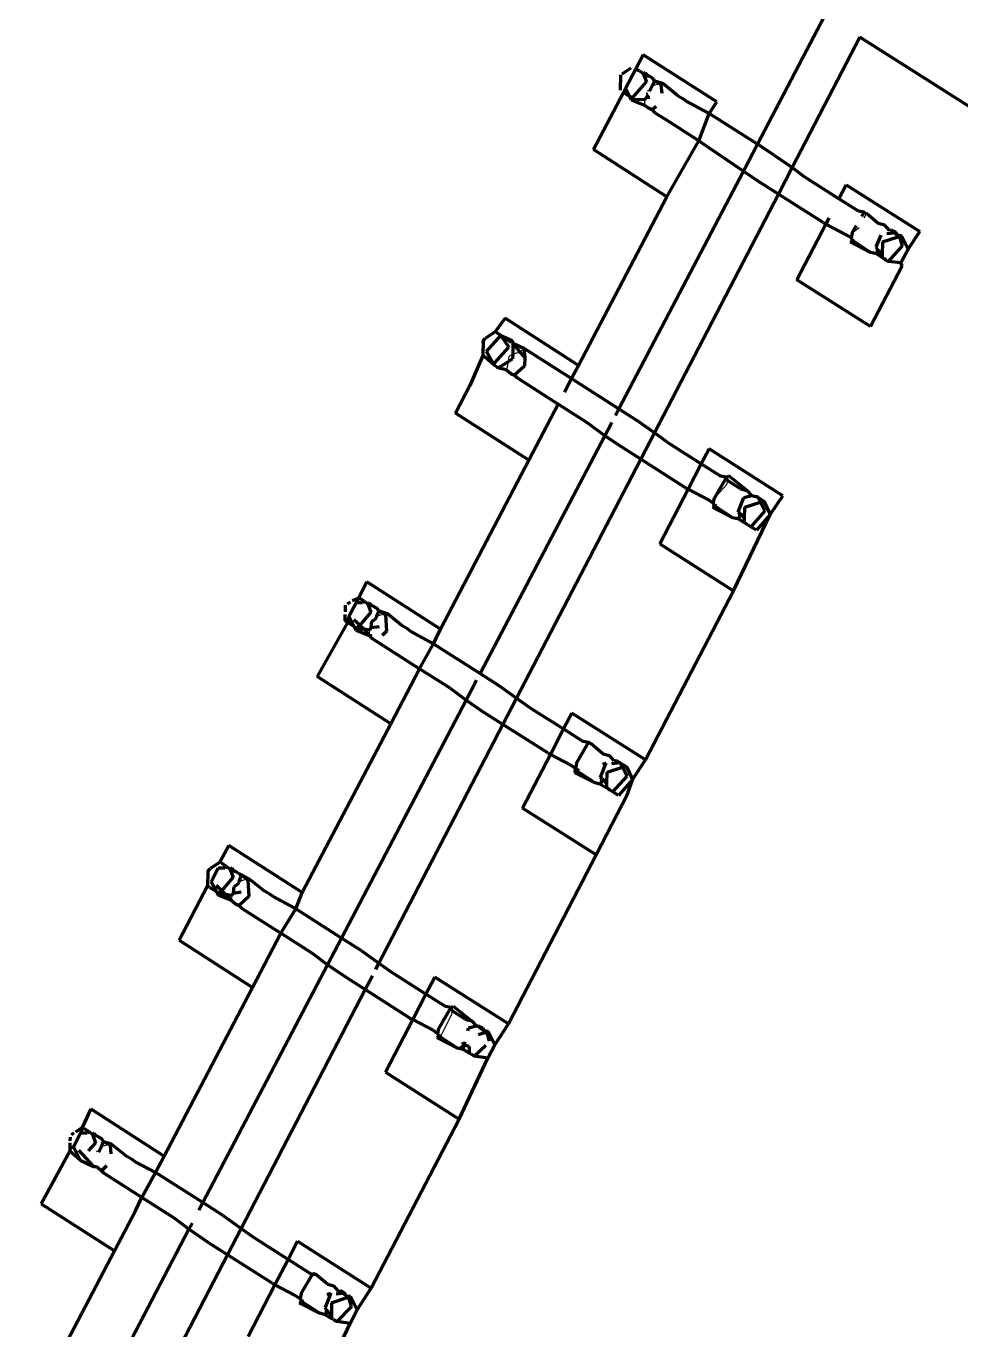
# Model space of a CAD drawing. Header units: millimetres. Extents: x 4307 to 31003, y 2809 to 20009.
# Drawn here: x 11521.42 to 11537.6, y 13666.46 to 13689.02 of the extents above; entities that cross this region are included whole.
import ezdxf

# ---------------------------------------------------------------- set-up
doc = ezdxf.new("R2010")
doc.units = ezdxf.units.MM
doc.layers.add('ProfileEdges', color=7, linetype='Continuous')

msp = doc.modelspace()

# ---------------------------------------------------------------- linework, layer by layer
for p, q in [((11532.391, 13688.023), (11532.26, 13687.986)), ((11532.418, 13688.039), (11532.391, 13688.023)), ((11532.128, 13687.652), (11532.136, 13687.749)), ((11532.183, 13687.838), (11532.162, 13687.868)), ((11532.211, 13687.891), (11532.172, 13687.897)), ((11535.928, 13685.699), (11535.968, 13685.776)), ((11535.719, 13685.44), (11535.843, 13685.537)), ((11530.034, 13683.449), (11529.973, 13683.378)), ((11529.744, 13683.063), (11529.768, 13683.215)), ((11529.768, 13683.215), (11529.782, 13683.305)), ((11529.843, 13683.34), (11529.782, 13683.305)), ((11529.973, 13683.378), (11529.843, 13683.34)), ((11533.525, 13681.18), (11533.564, 13681.155)), ((11533.564, 13681.155), (11533.546, 13681.079)), ((11533.335, 13680.851), (11533.546, 13681.079)), ((11527.622, 13678.845), (11527.492, 13678.808)), ((11527.65, 13678.86), (11527.622, 13678.845)), ((11527.36, 13678.474), (11527.364, 13678.5)), ((11527.364, 13678.5), (11527.368, 13678.57)), ((11531.141, 13676.591), (11531.2, 13676.597)), ((11530.916, 13676.105), (11530.955, 13676.13)), ((11525.238, 13674.255), (11525.107, 13674.218)), ((11525.266, 13674.271), (11525.238, 13674.255)), ((11524.98, 13673.91), (11524.984, 13673.981)), ((11524.976, 13673.885), (11524.98, 13673.91)), ((11528.607, 13671.55), (11528.778, 13671.9)), ((11528.757, 13672.002), (11528.796, 13671.977)), ((11528.796, 13671.977), (11528.778, 13671.9)), ((11522.854, 13669.666), (11522.723, 13669.629)), ((11522.881, 13669.682), (11522.854, 13669.666)), ((11522.695, 13669.575), (11522.634, 13669.54))]:
    msp.add_line(p, q)
at = {"layer": 'ProfileEdges', "lineweight": 211}
for p, q in [((11535.256, 13689.212), (11534.083, 13686.974)), ((11534.681, 13686.57), (11535.855, 13688.829)), ((11601.398, 13647.16), (11535.855, 13688.829)), ((11532.103, 13688.524), (11531.968, 13688.268)), ((11533.375, 13687.708), (11532.103, 13688.524)), ((11531.712, 13687.909), (11531.717, 13688.178)), ((11531.739, 13688.192), (11531.892, 13688.295)), ((11531.968, 13688.268), (11531.796, 13687.94)), ((11532.039, 13688.246), (11531.968, 13688.268)), ((11532.039, 13688.246), (11532.103, 13688.199)), ((11532.103, 13688.199), (11532.141, 13688.219)), ((11532.161, 13688.18), (11532.103, 13688.199)), ((11532.103, 13688.199), (11532.159, 13688.053)), ((11532.161, 13688.18), (11532.141, 13688.219)), ((11532.174, 13688.154), (11532.161, 13688.18)), ((11532.22, 13688.147), (11532.161, 13688.18)), ((11532.22, 13688.147), (11532.174, 13688.154)), ((11532.261, 13688.125), (11532.22, 13688.147)), ((11531.796, 13687.94), (11531.759, 13687.868)), ((11531.796, 13687.94), (11531.863, 13687.808)), ((11531.915, 13687.778), (11532.159, 13688.053)), ((11532.26, 13687.986), (11532.211, 13687.891)), ((11532.26, 13687.986), (11532.303, 13688.072)), ((11532.303, 13688.072), (11532.261, 13688.125)), ((11532.303, 13688.072), (11532.418, 13688.039)), ((11532.303, 13688.072), (11532.391, 13688.023)), ((11532.391, 13688.023), (11532.411, 13688.007)), ((11532.418, 13688.039), (11532.411, 13688.007)), ((11532.411, 13688.007), (11532.425, 13687.858)), ((11532.441, 13688.024), (11532.418, 13688.039)), ((11532.697, 13687.817), (11532.441, 13688.024)), ((11531.759, 13687.868), (11531.242, 13686.883)), ((11531.759, 13687.868), (11531.863, 13687.808)), ((11531.863, 13687.808), (11531.894, 13687.746)), ((11531.915, 13687.778), (11531.863, 13687.808)), ((11532.136, 13687.749), (11531.894, 13687.746)), ((11531.894, 13687.746), (11532.128, 13687.652)), ((11532.136, 13687.749), (11532.154, 13687.783)), ((11532.183, 13687.838), (11532.154, 13687.783)), ((11532.154, 13687.783), (11532.216, 13687.791)), ((11532.697, 13687.817), (11532.79, 13687.765)), ((11532.846, 13687.723), (11532.79, 13687.765)), ((11532.846, 13687.723), (11533.243, 13687.51)), ((11533.243, 13687.51), (11533.375, 13687.708)), ((11532.197, 13687.597), (11532.128, 13687.652)), ((11532.26, 13687.568), (11532.197, 13687.597)), ((11532.328, 13687.631), (11532.26, 13687.568)), ((11532.26, 13687.568), (11532.301, 13687.525)), ((11532.301, 13687.525), (11532.484, 13687.408)), ((11533.067, 13687.035), (11533.243, 13687.51)), ((11534.083, 13686.974), (11533.243, 13687.51)), ((11533.067, 13687.035), (11532.484, 13687.408)), ((11532.514, 13686.067), (11533.067, 13687.035)), ((11533.067, 13687.035), (11533.839, 13686.511)), ((11532.514, 13686.067), (11531.242, 13686.883)), ((11534.083, 13686.974), (11533.839, 13686.511)), ((11534.372, 13686.789), (11534.083, 13686.974)), ((11534.372, 13686.789), (11534.681, 13686.57)), ((11534.444, 13686.114), (11534.681, 13686.57)), ((11534.681, 13686.57), (11534.898, 13686.413)), ((11533.839, 13686.511), (11531.682, 13682.396)), ((11533.839, 13686.511), (11534.126, 13686.316)), ((11534.948, 13686.379), (11534.898, 13686.413)), ((11535.492, 13686.033), (11534.948, 13686.379)), ((11532.297, 13681.98), (11534.444, 13686.114)), ((11534.444, 13686.114), (11534.126, 13686.316)), ((11535.217, 13685.621), (11534.444, 13686.114)), ((11535.618, 13686.275), (11535.492, 13686.033)), ((11535.618, 13686.275), (11536.893, 13685.465)), ((11530.983, 13683.147), (11532.514, 13686.067)), ((11535.83, 13685.819), (11535.492, 13686.033)), ((11535.319, 13685.699), (11535.265, 13685.594)), ((11535.929, 13685.802), (11535.83, 13685.819)), ((11535.887, 13685.73), (11535.929, 13685.802)), ((11535.929, 13685.802), (11535.968, 13685.776)), ((11536.173, 13685.602), (11535.968, 13685.776)), ((11535.265, 13685.594), (11534.764, 13684.631)), ((11535.217, 13685.621), (11535.265, 13685.594)), ((11535.265, 13685.594), (11535.617, 13685.409)), ((11535.719, 13685.44), (11535.701, 13685.356)), ((11535.719, 13685.44), (11535.794, 13685.569)), ((11536.285, 13685.575), (11536.173, 13685.602)), ((11536.367, 13685.484), (11536.285, 13685.575)), ((11536.324, 13685.43), (11536.446, 13685.442)), ((11536.4, 13685.491), (11536.367, 13685.484)), ((11536.4, 13685.491), (11536.475, 13685.451)), ((11536.446, 13685.442), (11536.4, 13685.491)), ((11536.446, 13685.442), (11536.475, 13685.451)), ((11536.499, 13685.403), (11536.446, 13685.442)), ((11536.499, 13685.403), (11536.475, 13685.451)), ((11536.688, 13685.16), (11536.893, 13685.465)), ((11535.701, 13685.356), (11535.617, 13685.409)), ((11535.685, 13685.284), (11535.724, 13685.308)), ((11535.685, 13685.284), (11536.038, 13685.102)), ((11535.724, 13685.308), (11535.701, 13685.356)), ((11535.724, 13685.308), (11535.76, 13685.318)), ((11536.038, 13685.102), (11535.724, 13685.308)), ((11536.22, 13685.4), (11536.131, 13685.202)), ((11536.131, 13685.202), (11536.159, 13685.154)), ((11536.247, 13685.285), (11536.243, 13685.069)), ((11536.247, 13685.285), (11536.515, 13685.371)), ((11536.348, 13684.944), (11536.592, 13685.218)), ((11536.547, 13685.368), (11536.499, 13685.403)), ((11536.574, 13685.391), (11536.499, 13685.403)), ((11536.515, 13685.371), (11536.547, 13685.368)), ((11536.547, 13685.368), (11536.574, 13685.391)), ((11536.592, 13685.218), (11536.547, 13685.368)), ((11536.688, 13685.16), (11536.574, 13685.391)), ((11536.14, 13685.076), (11536.038, 13685.102)), ((11536.159, 13685.154), (11536.14, 13685.076)), ((11536.242, 13685.014), (11536.14, 13685.076)), ((11536.243, 13685.069), (11536.159, 13685.154)), ((11536.243, 13685.069), (11536.242, 13685.014)), ((11536.297, 13684.977), (11536.242, 13685.014)), ((11536.271, 13685.001), (11536.297, 13684.977)), ((11536.297, 13684.977), (11536.348, 13684.944)), ((11536.688, 13685.16), (11536.565, 13684.924)), ((11536.584, 13684.869), (11536.039, 13683.82)), ((11536.565, 13684.924), (11536.348, 13684.944)), ((11536.584, 13684.869), (11536.565, 13684.924)), ((11536.039, 13683.82), (11534.764, 13684.631)), ((11529.711, 13683.963), (11529.541, 13683.728)), ((11530.983, 13683.147), (11529.711, 13683.963)), ((11529.541, 13683.728), (11529.368, 13683.612)), ((11529.392, 13683.39), (11529.636, 13683.664)), ((11529.583, 13683.705), (11529.541, 13683.728)), ((11529.636, 13683.664), (11529.583, 13683.705)), ((11529.636, 13683.664), (11529.835, 13683.578)), ((11529.823, 13683.547), (11529.636, 13683.664)), ((11529.636, 13683.664), (11529.775, 13683.464)), ((11529.333, 13683.581), (11529.327, 13683.319)), ((11529.332, 13683.541), (11529.333, 13683.581)), ((11529.333, 13683.581), (11529.368, 13683.612)), ((11529.531, 13683.188), (11529.775, 13683.464)), ((11529.835, 13683.578), (11529.844, 13683.532)), ((11529.844, 13683.532), (11529.843, 13683.34)), ((11529.844, 13683.532), (11530.034, 13683.449)), ((11529.953, 13683.403), (11529.844, 13683.532)), ((11529.973, 13683.378), (11529.953, 13683.403)), ((11530.034, 13683.449), (11530.052, 13683.287)), ((11530.034, 13683.449), (11530.859, 13682.921)), ((11529.327, 13683.319), (11529.102, 13682.801)), ((11529.367, 13683.29), (11529.327, 13683.319)), ((11529.367, 13683.29), (11529.531, 13683.188)), ((11529.515, 13683.159), (11529.367, 13683.29)), ((11529.392, 13683.39), (11529.515, 13683.159)), ((11529.589, 13683.105), (11529.768, 13683.215)), ((11529.768, 13683.215), (11529.842, 13683.26)), ((11529.843, 13683.34), (11529.842, 13683.26)), ((11530.052, 13683.287), (11529.973, 13683.378)), ((11530.052, 13683.287), (11530.046, 13683.135)), ((11529.515, 13683.159), (11529.571, 13683.131)), ((11529.571, 13683.131), (11529.589, 13683.105)), ((11529.744, 13683.063), (11529.589, 13683.105)), ((11529.744, 13683.063), (11529.813, 13683.008)), ((11529.813, 13683.008), (11529.876, 13682.979)), ((11530.046, 13683.135), (11529.876, 13682.979)), ((11529.876, 13682.979), (11529.917, 13682.936)), ((11530.859, 13682.921), (11530.983, 13683.147)), ((11529.102, 13682.801), (11528.851, 13682.322)), ((11529.917, 13682.936), (11530.632, 13682.478)), ((11530.739, 13682.682), (11530.859, 13682.921)), ((11530.859, 13682.921), (11531.682, 13682.396)), ((11530.123, 13681.506), (11528.851, 13682.322)), ((11530.123, 13681.506), (11530.632, 13682.478)), ((11531.145, 13682.15), (11530.632, 13682.478)), ((11531.682, 13682.396), (11531.623, 13682.282)), ((11531.682, 13682.396), (11531.988, 13682.2)), ((11531.439, 13681.932), (11531.145, 13682.15)), ((11531.558, 13682.159), (11531.439, 13681.932)), ((11532.297, 13681.98), (11531.988, 13682.2)), ((11531.439, 13681.932), (11529.281, 13677.817)), ((11531.742, 13681.727), (11531.439, 13681.932)), ((11532.06, 13681.524), (11532.297, 13681.98)), ((11532.513, 13681.824), (11532.297, 13681.98)), ((11532.513, 13681.824), (11532.564, 13681.79)), ((11532.06, 13681.524), (11531.742, 13681.727)), ((11532.564, 13681.79), (11533.109, 13681.445)), ((11533.243, 13681.704), (11533.109, 13681.445)), ((11534.518, 13680.893), (11533.243, 13681.704)), ((11528.592, 13678.586), (11530.123, 13681.506)), ((11529.912, 13677.391), (11532.06, 13681.524)), ((11532.833, 13681.032), (11532.06, 13681.524)), ((11533.109, 13681.445), (11532.88, 13681.005)), ((11533.109, 13681.445), (11533.446, 13681.23)), ((11533.335, 13680.851), (11533.525, 13681.18)), ((11533.544, 13681.213), (11533.446, 13681.23)), ((11533.525, 13681.18), (11533.544, 13681.213)), ((11533.544, 13681.213), (11533.583, 13681.236)), ((11533.564, 13681.155), (11533.544, 13681.213)), ((11533.788, 13681.013), (11533.564, 13681.155)), ((11533.901, 13680.986), (11533.583, 13681.236)), ((11532.88, 13681.005), (11532.389, 13680.059)), ((11532.833, 13681.032), (11532.88, 13681.005)), ((11532.88, 13681.005), (11533.232, 13680.82)), ((11533.788, 13681.013), (11533.901, 13680.986)), ((11533.983, 13680.894), (11533.901, 13680.986)), ((11533.316, 13680.762), (11533.232, 13680.82)), ((11533.34, 13680.719), (11533.301, 13680.694)), ((11533.654, 13680.513), (11533.301, 13680.694)), ((11533.316, 13680.762), (11533.335, 13680.851)), ((11533.34, 13680.719), (11533.316, 13680.762)), ((11533.34, 13680.719), (11533.376, 13680.729)), ((11533.34, 13680.719), (11533.654, 13680.513)), ((11533.747, 13680.612), (11533.848, 13680.86)), ((11533.848, 13680.86), (11533.983, 13680.894)), ((11533.859, 13680.5), (11533.862, 13680.695)), ((11533.862, 13680.695), (11534.131, 13680.782)), ((11533.983, 13680.894), (11534.053, 13680.879)), ((11534.091, 13680.862), (11534.053, 13680.879)), ((11534.131, 13680.782), (11534.091, 13680.862)), ((11534.091, 13680.862), (11534.19, 13680.801)), ((11534.131, 13680.782), (11534.19, 13680.801)), ((11534.208, 13680.629), (11534.131, 13680.782)), ((11534.19, 13680.801), (11534.304, 13680.57)), ((11534.304, 13680.57), (11534.518, 13680.893)), ((11533.756, 13680.487), (11533.654, 13680.513)), ((11533.664, 13679.249), (11534.304, 13680.57)), ((11533.747, 13680.612), (11533.779, 13680.58)), ((11533.756, 13680.487), (11533.779, 13680.58)), ((11533.858, 13680.425), (11533.756, 13680.487)), ((11533.779, 13680.58), (11533.859, 13680.5)), ((11533.858, 13680.425), (11533.859, 13680.5)), ((11534.208, 13680.629), (11533.964, 13680.355)), ((11534.304, 13680.57), (11534.062, 13680.296)), ((11533.912, 13680.387), (11533.858, 13680.425)), ((11533.912, 13680.387), (11533.886, 13680.412)), ((11533.912, 13680.387), (11533.964, 13680.355)), ((11534.062, 13680.296), (11533.964, 13680.355)), ((11532.389, 13680.059), (11533.664, 13679.249)), ((11527.32, 13679.402), (11527.172, 13679.121)), ((11528.592, 13678.586), (11527.32, 13679.402)), ((11527.069, 13679.08), (11527.172, 13679.121)), ((11527.172, 13679.121), (11527.131, 13679.037)), ((11527.172, 13679.121), (11527.199, 13679.116)), ((11527.271, 13679.068), (11527.199, 13679.116)), ((11533.664, 13679.249), (11532.143, 13676.322)), ((11526.946, 13678.885), (11526.949, 13678.999)), ((11526.985, 13679.023), (11527.034, 13679.057)), ((11527.008, 13678.801), (11527.131, 13679.037)), ((11527.245, 13679.039), (11527.131, 13679.037)), ((11527.271, 13679.068), (11527.245, 13679.039)), ((11527.271, 13679.068), (11527.334, 13679.021)), ((11527.372, 13679.041), (11527.334, 13679.021)), ((11527.392, 13679.001), (11527.334, 13679.021)), ((11527.334, 13679.021), (11527.39, 13678.875)), ((11527.392, 13679.001), (11527.372, 13679.041)), ((11527.392, 13679.001), (11527.492, 13678.947)), ((11527.529, 13678.899), (11527.492, 13678.947)), ((11527.492, 13678.808), (11527.529, 13678.899)), ((11527.529, 13678.899), (11527.65, 13678.86)), ((11527.529, 13678.899), (11527.622, 13678.845)), ((11526.982, 13678.7), (11526.46, 13677.762)), ((11526.943, 13678.73), (11526.945, 13678.837)), ((11526.982, 13678.7), (11526.943, 13678.73)), ((11527.008, 13678.801), (11526.982, 13678.7)), ((11526.982, 13678.7), (11527.092, 13678.634)), ((11527.008, 13678.801), (11527.092, 13678.634)), ((11527.194, 13678.653), (11527.093, 13678.745)), ((11527.194, 13678.653), (11527.146, 13678.599)), ((11527.39, 13678.875), (11527.194, 13678.653)), ((11527.194, 13678.653), (11527.267, 13678.588)), ((11527.398, 13678.716), (11527.385, 13678.604)), ((11527.463, 13678.753), (11527.398, 13678.716)), ((11527.492, 13678.808), (11527.463, 13678.753)), ((11527.622, 13678.845), (11527.643, 13678.829)), ((11527.65, 13678.86), (11527.643, 13678.829)), ((11527.643, 13678.829), (11527.661, 13678.546)), ((11527.673, 13678.846), (11527.65, 13678.86)), ((11527.929, 13678.639), (11527.673, 13678.846)), ((11527.092, 13678.634), (11527.126, 13678.568)), ((11527.092, 13678.634), (11527.146, 13678.599)), ((11527.126, 13678.568), (11527.267, 13678.588)), ((11527.126, 13678.568), (11527.36, 13678.474)), ((11527.267, 13678.588), (11527.368, 13678.57)), ((11527.267, 13678.588), (11527.36, 13678.474)), ((11527.36, 13678.474), (11527.393, 13678.436)), ((11527.403, 13678.464), (11527.36, 13678.474)), ((11527.385, 13678.604), (11527.368, 13678.57)), ((11527.529, 13678.624), (11527.385, 13678.604)), ((11527.393, 13678.436), (11528.232, 13677.899)), ((11527.661, 13678.546), (11527.582, 13678.473)), ((11528.021, 13678.587), (11527.929, 13678.639)), ((11528.078, 13678.545), (11528.021, 13678.587)), ((11528.078, 13678.545), (11528.475, 13678.332)), ((11528.475, 13678.332), (11528.592, 13678.586)), ((11528.232, 13677.899), (11528.475, 13678.332)), ((11528.475, 13678.332), (11529.281, 13677.817)), ((11527.732, 13676.946), (11526.46, 13677.762)), ((11527.732, 13676.946), (11528.232, 13677.899)), ((11528.761, 13677.561), (11528.232, 13677.899)), ((11529.281, 13677.817), (11529.604, 13677.611)), ((11528.761, 13677.561), (11529.039, 13677.354)), ((11529.219, 13677.698), (11529.039, 13677.354)), ((11529.604, 13677.611), (11529.912, 13677.391)), ((11529.039, 13677.354), (11526.881, 13673.238)), ((11529.039, 13677.354), (11529.357, 13677.138)), ((11529.675, 13676.935), (11529.912, 13677.391)), ((11529.912, 13677.391), (11530.129, 13677.234)), ((11529.675, 13676.935), (11529.357, 13677.138)), ((11530.129, 13677.234), (11530.18, 13677.201)), ((11530.18, 13677.201), (11530.724, 13676.856)), ((11530.724, 13676.856), (11530.868, 13677.132)), ((11532.143, 13676.322), (11530.868, 13677.132)), ((11527.732, 13676.946), (11526.201, 13674.025)), ((11527.528, 13672.802), (11529.675, 13676.935)), ((11530.449, 13676.443), (11529.675, 13676.935)), ((11530.496, 13676.416), (11530.724, 13676.856)), ((11530.724, 13676.856), (11531.062, 13676.641)), ((11531.16, 13676.624), (11531.062, 13676.641)), ((11531.141, 13676.591), (11531.16, 13676.624)), ((11531.2, 13676.597), (11531.16, 13676.624)), ((11530.014, 13675.488), (11530.496, 13676.416)), ((11530.449, 13676.443), (11530.496, 13676.416)), ((11530.496, 13676.416), (11530.848, 13676.231)), ((11530.951, 13676.262), (11531.141, 13676.591)), ((11531.404, 13676.424), (11531.2, 13676.597)), ((11531.404, 13676.424), (11531.517, 13676.396)), ((11531.598, 13676.305), (11531.517, 13676.396)), ((11530.931, 13676.173), (11530.848, 13676.231)), ((11530.931, 13676.173), (11530.916, 13676.105)), ((11530.951, 13676.262), (11530.931, 13676.173)), ((11530.955, 13676.13), (11530.931, 13676.173)), ((11530.992, 13676.139), (11530.931, 13676.173)), ((11531.363, 13676.023), (11531.464, 13676.271)), ((11531.402, 13676.249), (11531.464, 13676.271)), ((11531.478, 13676.106), (11531.746, 13676.193)), ((11531.706, 13676.273), (11531.555, 13676.251)), ((11531.632, 13676.312), (11531.598, 13676.305)), ((11531.632, 13676.312), (11531.706, 13676.273)), ((11531.706, 13676.273), (11531.746, 13676.193)), ((11531.706, 13676.273), (11531.806, 13676.212)), ((11531.746, 13676.193), (11531.806, 13676.212)), ((11531.746, 13676.193), (11531.824, 13676.039)), ((11531.806, 13676.212), (11531.92, 13675.981)), ((11531.92, 13675.981), (11532.143, 13676.322)), ((11530.916, 13676.105), (11531.27, 13675.924)), ((11530.955, 13676.13), (11531.27, 13675.924)), ((11531.395, 13675.991), (11531.363, 13676.023)), ((11531.371, 13675.898), (11531.395, 13675.991)), ((11531.395, 13675.991), (11531.475, 13675.911)), ((11531.475, 13675.911), (11531.478, 13676.106)), ((11531.58, 13675.766), (11531.824, 13676.039)), ((11531.92, 13675.981), (11531.678, 13675.706)), ((11531.834, 13675.726), (11531.92, 13675.981)), ((11531.371, 13675.898), (11531.27, 13675.924)), ((11531.289, 13674.678), (11531.834, 13675.726)), ((11531.371, 13675.898), (11531.473, 13675.836)), ((11531.473, 13675.836), (11531.475, 13675.911)), ((11531.528, 13675.798), (11531.473, 13675.836)), ((11531.528, 13675.798), (11531.502, 13675.823)), ((11531.58, 13675.766), (11531.528, 13675.798)), ((11531.678, 13675.706), (11531.58, 13675.766)), ((11531.289, 13674.678), (11530.014, 13675.488)), ((11524.929, 13674.841), (11524.772, 13674.549)), ((11526.201, 13674.025), (11524.929, 13674.841)), ((11531.289, 13674.678), (11529.768, 13671.751)), ((11524.564, 13674.398), (11524.559, 13674.141)), ((11524.564, 13674.398), (11524.609, 13674.44)), ((11524.772, 13674.549), (11524.609, 13674.44)), ((11524.623, 13674.212), (11524.746, 13674.448)), ((11524.861, 13674.45), (11524.746, 13674.448)), ((11524.815, 13674.526), (11524.772, 13674.549)), ((11524.887, 13674.479), (11524.815, 13674.526)), ((11524.887, 13674.479), (11524.861, 13674.45)), ((11524.887, 13674.479), (11524.95, 13674.432)), ((11524.988, 13674.452), (11524.95, 13674.432)), ((11525.008, 13674.412), (11524.95, 13674.432)), ((11524.95, 13674.432), (11525.006, 13674.286)), ((11525.008, 13674.412), (11524.988, 13674.452)), ((11525.021, 13674.387), (11525.008, 13674.412)), ((11525.008, 13674.412), (11525.067, 13674.38)), ((11525.067, 13674.38), (11525.021, 13674.387)), ((11525.067, 13674.38), (11525.108, 13674.357)), ((11524.559, 13674.141), (11524.069, 13673.201)), ((11524.598, 13674.111), (11524.559, 13674.141)), ((11524.623, 13674.212), (11524.714, 13674.041)), ((11524.708, 13674.156), (11524.805, 13674.058)), ((11524.805, 13674.058), (11525.006, 13674.286)), ((11525.079, 13674.164), (11525.013, 13674.126)), ((11525.107, 13674.218), (11525.079, 13674.164)), ((11525.107, 13674.218), (11525.145, 13674.31)), ((11525.145, 13674.31), (11525.108, 13674.357)), ((11525.108, 13674.357), (11525.136, 13674.335)), ((11525.136, 13674.335), (11525.266, 13674.271)), ((11525.136, 13674.335), (11525.238, 13674.255)), ((11525.288, 13674.257), (11525.238, 13674.255)), ((11525.238, 13674.255), (11525.258, 13674.239)), ((11525.266, 13674.271), (11525.258, 13674.239)), ((11525.258, 13674.239), (11525.277, 13673.957)), ((11525.544, 13674.049), (11525.288, 13674.257)), ((11524.598, 13674.111), (11524.714, 13674.041)), ((11524.714, 13674.041), (11524.746, 13673.981)), ((11524.714, 13674.041), (11524.762, 13674.01)), ((11524.746, 13673.981), (11524.865, 13673.997)), ((11524.976, 13673.885), (11524.746, 13673.981)), ((11524.762, 13674.01), (11524.805, 13674.058)), ((11524.805, 13674.058), (11524.865, 13673.997)), ((11524.865, 13673.997), (11524.984, 13673.981)), ((11524.865, 13673.997), (11524.976, 13673.885)), ((11524.984, 13673.981), (11525.002, 13674.016)), ((11525.013, 13674.126), (11525.002, 13674.016)), ((11525.002, 13674.016), (11525.145, 13674.035)), ((11525.277, 13673.957), (11525.108, 13673.801)), ((11525.637, 13673.997), (11525.544, 13674.049)), ((11525.694, 13673.955), (11525.637, 13673.997)), ((11525.694, 13673.955), (11526.061, 13673.759)), ((11526.09, 13673.743), (11526.201, 13674.025)), ((11524.976, 13673.885), (11525.045, 13673.829)), ((11525.045, 13673.829), (11525.108, 13673.801)), ((11525.108, 13673.801), (11525.148, 13673.758)), ((11525.148, 13673.758), (11525.831, 13673.32)), ((11525.831, 13673.32), (11526.09, 13673.743)), ((11526.061, 13673.759), (11526.09, 13673.743)), ((11526.881, 13673.238), (11526.09, 13673.743)), ((11525.34, 13672.385), (11525.831, 13673.32)), ((11526.377, 13672.972), (11525.831, 13673.32)), ((11526.881, 13673.238), (11526.638, 13672.776)), ((11527.22, 13673.022), (11526.881, 13673.238)), ((11524.069, 13673.201), (11525.34, 13672.385)), ((11527.22, 13673.022), (11527.528, 13672.802)), ((11526.638, 13672.776), (11526.377, 13672.972)), ((11527.471, 13672.692), (11527.528, 13672.802)), ((11527.528, 13672.802), (11527.745, 13672.645)), ((11526.638, 13672.776), (11524.48, 13668.659)), ((11526.973, 13672.549), (11526.638, 13672.776)), ((11527.291, 13672.346), (11527.414, 13672.582)), ((11527.796, 13672.612), (11527.745, 13672.645)), ((11528.34, 13672.266), (11527.796, 13672.612)), ((11528.493, 13672.561), (11528.34, 13672.266)), ((11529.768, 13671.751), (11528.493, 13672.561)), ((11523.809, 13669.464), (11525.34, 13672.385)), ((11525.144, 13668.213), (11527.291, 13672.346)), ((11527.291, 13672.346), (11526.973, 13672.549)), ((11528.064, 13671.853), (11527.291, 13672.346)), ((11528.34, 13672.266), (11528.112, 13671.827)), ((11528.678, 13672.052), (11528.34, 13672.266)), ((11528.567, 13671.673), (11528.757, 13672.002)), ((11528.776, 13672.034), (11528.678, 13672.052)), ((11528.757, 13672.002), (11528.776, 13672.034)), ((11528.776, 13672.034), (11528.815, 13672.057)), ((11528.796, 13671.977), (11528.776, 13672.034)), ((11529.02, 13671.835), (11528.796, 13671.977)), ((11528.815, 13672.057), (11529.132, 13671.807)), ((11528.112, 13671.827), (11527.639, 13670.917)), ((11528.064, 13671.853), (11528.112, 13671.827)), ((11528.112, 13671.827), (11528.464, 13671.642)), ((11528.546, 13671.581), (11528.567, 13671.673)), ((11529.02, 13671.835), (11529.132, 13671.807)), ((11529.068, 13671.633), (11529.08, 13671.681)), ((11529.214, 13671.716), (11529.08, 13671.681)), ((11529.132, 13671.807), (11529.214, 13671.716)), ((11529.253, 13671.712), (11529.214, 13671.716)), ((11529.253, 13671.712), (11529.322, 13671.684)), ((11529.293, 13671.674), (11529.253, 13671.712)), ((11529.322, 13671.684), (11529.293, 13671.674)), ((11529.346, 13671.635), (11529.293, 13671.674)), ((11529.322, 13671.684), (11529.346, 13671.635)), ((11529.535, 13671.392), (11529.768, 13671.751)), ((11528.464, 13671.642), (11528.546, 13671.581)), ((11528.571, 13671.541), (11528.532, 13671.516)), ((11528.885, 13671.335), (11528.532, 13671.516)), ((11528.571, 13671.541), (11528.546, 13671.581)), ((11528.571, 13671.541), (11528.607, 13671.55)), ((11528.571, 13671.541), (11528.885, 13671.335)), ((11529.006, 13671.387), (11528.979, 13671.434)), ((11529.006, 13671.387), (11529.02, 13671.441)), ((11529.254, 13671.569), (11529.362, 13671.604)), ((11529.394, 13671.6), (11529.346, 13671.635)), ((11529.421, 13671.623), (11529.346, 13671.635)), ((11529.362, 13671.604), (11529.394, 13671.6)), ((11529.394, 13671.6), (11529.421, 13671.623)), ((11529.394, 13671.6), (11529.438, 13671.453)), ((11529.535, 13671.392), (11529.421, 13671.623)), ((11528.987, 13671.309), (11528.885, 13671.335)), ((11528.948, 13671.376), (11528.987, 13671.309)), ((11528.987, 13671.309), (11529.006, 13671.387)), ((11529.089, 13671.246), (11528.987, 13671.309)), ((11529.091, 13671.36), (11529.006, 13671.387)), ((11529.091, 13671.36), (11529.089, 13671.246)), ((11529.118, 13671.234), (11529.089, 13671.246)), ((11529.118, 13671.234), (11529.181, 13671.192)), ((11529.376, 13671.379), (11529.181, 13671.192)), ((11529.535, 13671.392), (11529.413, 13671.157)), ((11528.914, 13670.106), (11529.413, 13671.157)), ((11529.413, 13671.157), (11529.181, 13671.192)), ((11527.639, 13670.917), (11528.914, 13670.106)), ((11522.537, 13670.28), (11522.388, 13669.96)), ((11522.537, 13670.28), (11523.809, 13669.464)), ((11527.393, 13667.179), (11528.914, 13670.106)), ((11522.203, 13669.836), (11522.249, 13669.867)), ((11522.239, 13669.623), (11522.362, 13669.859)), ((11522.278, 13669.886), (11522.388, 13669.96)), ((11522.388, 13669.96), (11522.362, 13669.859)), ((11522.476, 13669.86), (11522.362, 13669.859)), ((11522.388, 13669.96), (11522.43, 13669.937)), ((11522.502, 13669.89), (11522.43, 13669.937)), ((11522.502, 13669.89), (11522.476, 13669.86)), ((11522.502, 13669.89), (11522.566, 13669.842)), ((11522.566, 13669.842), (11522.604, 13669.862)), ((11522.624, 13669.823), (11522.604, 13669.862)), ((11522.177, 13669.692), (11522.175, 13669.59)), ((11522.179, 13669.79), (11522.178, 13669.73)), ((11522.622, 13669.697), (11522.495, 13669.553)), ((11522.624, 13669.823), (11522.566, 13669.842)), ((11522.566, 13669.842), (11522.622, 13669.697)), ((11522.624, 13669.823), (11522.724, 13669.768)), ((11522.723, 13669.629), (11522.695, 13669.575)), ((11522.723, 13669.629), (11522.761, 13669.72)), ((11522.761, 13669.72), (11522.724, 13669.768)), ((11522.761, 13669.72), (11522.881, 13669.682)), ((11522.761, 13669.72), (11522.854, 13669.666)), ((11522.854, 13669.666), (11522.874, 13669.65)), ((11522.881, 13669.682), (11522.874, 13669.65)), ((11522.874, 13669.65), (11522.888, 13669.502)), ((11522.904, 13669.668), (11522.881, 13669.682)), ((11523.16, 13669.46), (11522.904, 13669.668)), ((11522.174, 13669.552), (11521.677, 13668.64)), ((11522.175, 13669.59), (11522.174, 13669.552)), ((11522.356, 13669.397), (11522.174, 13669.552)), ((11522.239, 13669.623), (11522.175, 13669.59)), ((11522.239, 13669.623), (11522.356, 13669.397)), ((11522.324, 13669.566), (11522.584, 13669.284)), ((11522.695, 13669.575), (11522.673, 13669.534)), ((11523.253, 13669.408), (11523.16, 13669.46)), ((11523.309, 13669.366), (11523.253, 13669.408)), ((11523.66, 13669.18), (11523.809, 13669.464)), ((11522.356, 13669.397), (11522.584, 13669.284)), ((11522.584, 13669.284), (11522.634, 13669.286)), ((11522.701, 13669.226), (11522.634, 13669.286)), ((11522.701, 13669.226), (11522.723, 13669.211)), ((11522.813, 13669.295), (11522.723, 13669.211)), ((11522.764, 13669.169), (11522.723, 13669.211)), ((11523.309, 13669.366), (11523.66, 13669.18)), ((11523.422, 13668.747), (11523.66, 13669.18)), ((11523.66, 13669.18), (11523.706, 13669.154)), ((11523.422, 13668.747), (11522.764, 13669.169)), ((11524.48, 13668.659), (11523.706, 13669.154)), ((11523.314, 13668.52), (11523.422, 13668.747)), ((11523.992, 13668.382), (11523.422, 13668.747)), ((11521.677, 13668.64), (11522.949, 13667.824)), ((11523.314, 13668.52), (11522.949, 13667.824)), ((11524.48, 13668.659), (11524.411, 13668.528)), ((11524.835, 13668.432), (11524.48, 13668.659)), ((11524.238, 13668.198), (11523.992, 13668.382)), ((11524.294, 13668.304), (11524.238, 13668.198)), ((11524.835, 13668.432), (11525.144, 13668.213)), ((11524.238, 13668.198), (11522.079, 13664.081)), ((11524.589, 13667.96), (11524.238, 13668.198)), ((11524.907, 13667.757), (11525.144, 13668.213)), ((11525.144, 13668.213), (11525.361, 13668.056)), ((11525.411, 13668.022), (11525.361, 13668.056)), ((11521.418, 13664.904), (11522.949, 13667.824)), ((11524.907, 13667.757), (11524.589, 13667.96)), ((11525.956, 13667.677), (11525.411, 13668.022)), ((11526.118, 13667.99), (11525.956, 13667.677)), ((11526.118, 13667.99), (11527.393, 13667.179)), ((11522.76, 13663.624), (11524.907, 13667.757)), ((11525.68, 13667.264), (11524.907, 13667.757)), ((11525.956, 13667.677), (11525.727, 13667.238)), ((11526.293, 13667.463), (11525.956, 13667.677)), ((11526.182, 13667.084), (11526.372, 13667.412)), ((11526.372, 13667.412), (11526.293, 13667.463)), ((11526.372, 13667.412), (11526.391, 13667.445)), ((11526.431, 13667.419), (11526.372, 13667.412)), ((11526.391, 13667.445), (11526.431, 13667.419)), ((11526.636, 13667.246), (11526.431, 13667.419)), ((11525.727, 13667.238), (11525.264, 13666.345)), ((11525.68, 13667.264), (11525.727, 13667.238)), ((11525.727, 13667.238), (11526.079, 13667.052)), ((11526.636, 13667.246), (11526.748, 13667.218)), ((11526.83, 13667.127), (11526.748, 13667.218)), ((11527.151, 13666.803), (11527.393, 13667.179)), ((11526.163, 13666.995), (11526.079, 13667.052)), ((11526.148, 13666.927), (11526.187, 13666.951)), ((11526.501, 13666.745), (11526.148, 13666.927)), ((11526.182, 13667.084), (11526.163, 13666.995)), ((11526.187, 13666.951), (11526.163, 13666.995)), ((11526.223, 13666.961), (11526.187, 13666.951)), ((11526.501, 13666.745), (11526.187, 13666.951)), ((11526.695, 13667.092), (11526.594, 13666.845)), ((11526.634, 13667.071), (11526.695, 13667.092)), ((11526.709, 13666.928), (11526.706, 13666.711)), ((11526.709, 13666.928), (11526.978, 13667.015)), ((11526.909, 13667.085), (11526.787, 13667.073)), ((11526.937, 13667.094), (11526.83, 13667.127)), ((11526.858, 13667.145), (11526.937, 13667.094)), ((11526.937, 13667.094), (11526.909, 13667.085)), ((11526.965, 13667.039), (11526.909, 13667.085)), ((11526.965, 13667.039), (11526.937, 13667.094)), ((11527.037, 13667.034), (11526.965, 13667.039)), ((11526.965, 13667.039), (11527.009, 13667.011)), ((11526.978, 13667.015), (11526.965, 13667.039)), ((11527.009, 13667.011), (11526.978, 13667.015)), ((11527.009, 13667.011), (11527.037, 13667.034)), ((11527.055, 13666.861), (11527.009, 13667.011)), ((11527.151, 13666.803), (11527.037, 13667.034)), ((11526.603, 13666.72), (11526.501, 13666.745)), ((11526.622, 13666.798), (11526.594, 13666.845)), ((11526.622, 13666.798), (11526.603, 13666.72)), ((11526.603, 13666.72), (11526.705, 13666.657)), ((11526.706, 13666.711), (11526.622, 13666.798)), ((11526.706, 13666.711), (11526.705, 13666.657)), ((11527.055, 13666.861), (11526.797, 13666.603)), ((11527.151, 13666.803), (11527.028, 13666.567)), ((11526.539, 13665.535), (11527.028, 13666.567)), ((11526.733, 13666.644), (11526.705, 13666.657)), ((11526.733, 13666.644), (11526.797, 13666.603)), ((11526.797, 13666.603), (11526.759, 13666.62)), ((11527.028, 13666.567), (11526.797, 13666.603))]:
    msp.add_line(p, q, dxfattribs=at)

doc.saveas('drawing.dxf')
